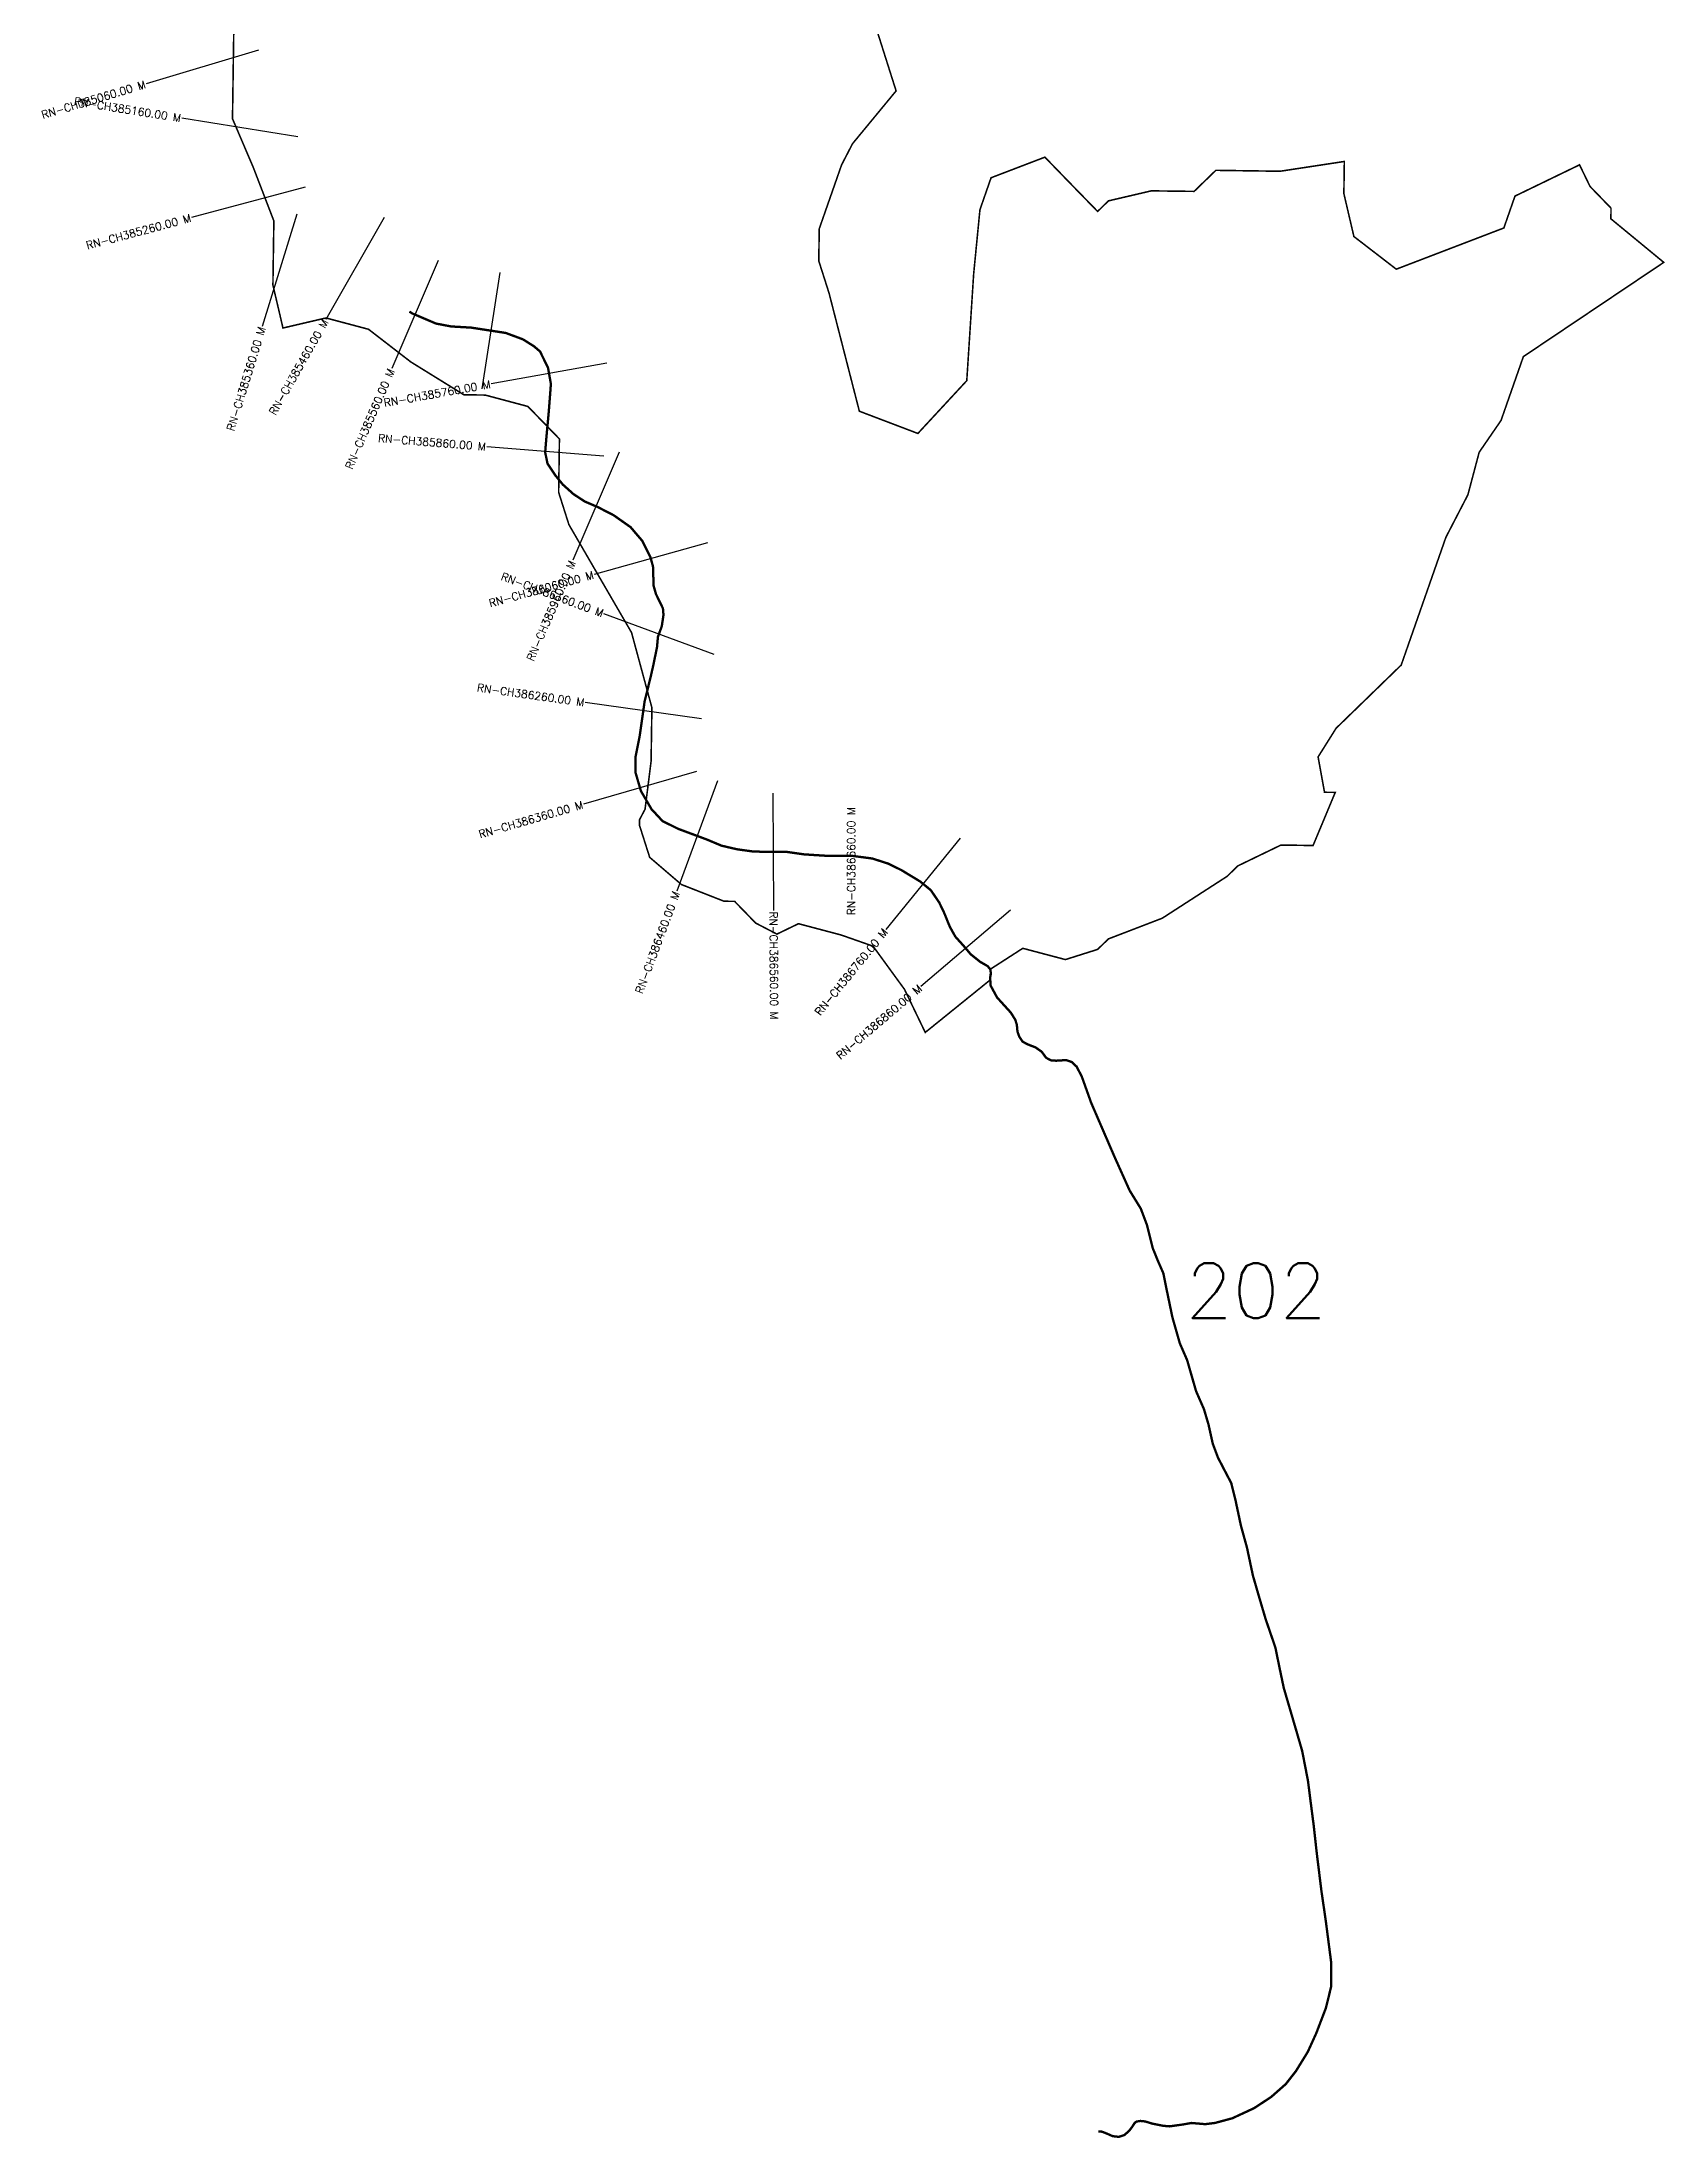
# Model space of a CAD drawing. Header units: metres. Extents: x 299786 to 302591, y 1951766 to 1957202.
# Drawn here: x 300520 to 302591, y 1951766 to 1954442 of the extents above; entities that cross this region are included whole.
import ezdxf
from ezdxf.enums import TextEntityAlignment as Align

# ---------------------------------------------------------------- set-up
doc = ezdxf.new("R2010")
doc.units = ezdxf.units.M
doc.header["$MEASUREMENT"] = 0
for name, color, linetype in [('CS', 134, 'Continuous'), ('CSMark', 6, 'Continuous'), ('NATURALLY PROTECTED', 3, 'Continuous')]:
    doc.layers.add(name, color=color, linetype=linetype)
doc.styles.get("Standard").update_dxf_attribs({"font": 'simplex.shx'})

msp = doc.modelspace()

# ---------------------------------------------------------------- linework, layer by layer
at = {"color": 6, "const_width": 2, "flags": 128}
msp.add_lwpolyline([(301583.7, 1954461.4), (301609.8, 1954379.1), (301554.2, 1954311.7), (301540.2, 1954284.6), (301511.7, 1954203.1), (301511.1, 1954162.1), (301524.2, 1954121), (301562.9, 1953970.2), (301637.6, 1953941.8), (301700, 1954009.2), (301704.4, 1954077.4), (301708.8, 1954145.6), (301716.8, 1954227.4), (301731, 1954268.2), (301799.7, 1954294.5), (301830.9, 1954262.3), (301867, 1954225.2), (301880.8, 1954238.7), (301935.6, 1954251.5), (301990.2, 1954250.8), (302017.9, 1954277.7), (302099.8, 1954276.5), (302181.9, 1954289), (302181.3, 1954248), (302194.1, 1954193.2), (302248.2, 1954151.5), (302385.5, 1954204.1), (302399.7, 1954244.8), (302482.1, 1954284.7), (302495.5, 1954257.1), (302522.3, 1954229.4), (302522.1, 1954215.8), (302589.6, 1954160.2), (302410.4, 1954039.9), (302381.9, 1953958.4), (302354, 1953917.8), (302339.6, 1953863.5), (302311.5, 1953809.2), (302254.5, 1953646.2), (302171.4, 1953565.5), (302148.4, 1953528.9), (302156.6, 1953483.8), (302170.3, 1953483.6), (302142, 1953415.8), (302101, 1953416.4), (302046, 1953389.8), (302032.2, 1953376.4), (301949.5, 1953323), (301880.8, 1953296.6), (301867, 1953283.2), (301825.9, 1953270.2), (301771.5, 1953284.6), (301730.1, 1953257.9), (301729.9, 1953244.2), (301647, 1953177.2), (301620.5, 1953232.2), (301580.4, 1953287.3), (301539.6, 1953301.6), (301485.2, 1953316), (301457.7, 1953302.7), (301430.6, 1953316.8), (301403.7, 1953344.5), (301390.1, 1953344.7), (301335.8, 1953366), (301295.3, 1953400.7), (301282.2, 1953441.8), (301282.3, 1953448.7), (301289.4, 1953462.2), (301297.1, 1953523.5), (301298.1, 1953591.8), (301272.1, 1953687.7), (301192.2, 1953825.4), (301179.1, 1953866.6), (301180.1, 1953934.8), (301139.8, 1953976.3), (301085.4, 1953990.8), (301058.1, 1953991.2), (300990.4, 1954033.1), (300936.4, 1954074.8), (300883, 1954089), (300882, 1954089.2), (300827.2, 1954076.4), (300823.5, 1954092.4), (300814.4, 1954131.2), (300815.6, 1954213.1), (300789.2, 1954281.8), (300762.8, 1954343.5), (300765.3, 1954514.2)], dxfattribs=at)
at = {"layer": 'CS'}
for p, q in [((300796.2, 1954431.1), (300652.5, 1954388)), ((300846.1, 1954320.5), (300698, 1954344.1)), ((300855.5, 1954256.3), (300710.6, 1954217.5)), ((300844.8, 1954221.8), (300800.8, 1954078.4)), ((300956.4, 1954217.5), (300882.1, 1954087.3)), ((301025.4, 1954162.5), (300966, 1954024.7)), ((301104, 1954147.2), (301081.2, 1953998.9)), ((301240.6, 1954031.5), (301093, 1954005.1)), ((301236.8, 1953912.8), (301087.3, 1953924.8)), ((301256.3, 1953917.8), (301197.2, 1953779.9)), ((301369, 1953802), (301224.5, 1953761.8)), ((301377.4, 1953659.6), (301236.7, 1953711.7)), ((301361.4, 1953577.4), (301212.8, 1953598.3)), ((301354.9, 1953510.4), (301210.9, 1953468.5)), ((301382, 1953498.3), (301329.8, 1953357.7)), ((301452.3, 1953482.7), (301453.3, 1953332.7)), ((301691.5, 1953425), (301596.8, 1953308.7)), ((301755.7, 1953333.2), (301641.5, 1953236))]:
    msp.add_line(p, q, dxfattribs=at)
at = {"layer": 'NATURALLY PROTECTED', "const_width": 3, "flags": 128}
msp.add_lwpolyline([(300988.6, 1954097.3), (300992.5, 1954094.9), (301022.5, 1954082.1), (301041.8, 1954078.4), (301067.4, 1954076.9), (301111.6, 1954070.1), (301133.6, 1954061.9), (301147.7, 1954053), (301155.3, 1954046.5), (301159.6, 1954037.8), (301165.5, 1954025.7), (301169.2, 1954005), (301166.5, 1953969.6), (301163.2, 1953934), (301161.9, 1953917.6), (301164.9, 1953903.3), (301174.8, 1953888.4), (301184.4, 1953876.6), (301198, 1953864.4), (301212.5, 1953854.9), (301228.7, 1953848), (301249.5, 1953837.3), (301270.9, 1953822.2), (301285.9, 1953804.6), (301296.2, 1953784), (301299.5, 1953772.1), (301300.3, 1953747.3), (301303.3, 1953736.8), (301312.2, 1953718.5), (301312.9, 1953710.1), (301310.7, 1953695.6), (301305.8, 1953682.2), (301304.6, 1953668.7), (301299.8, 1953645.5), (301296.4, 1953630.5), (301288.8, 1953599.7), (301282.6, 1953556.1), (301277.2, 1953529), (301277.3, 1953508.6), (301284.1, 1953485.4), (301297.7, 1953462.1), (301311.7, 1953447), (301331.9, 1953437), (301367.9, 1953423.6), (301387, 1953415.6), (301406.3, 1953411.1), (301426.1, 1953408.3), (301444.8, 1953407.6), (301469.1, 1953407.8), (301492.3, 1953404.5), (301520.7, 1953402.7), (301553.1, 1953402.7), (301579.5, 1953399.2), (301599.7, 1953392.7), (301616.4, 1953384.5), (301640.5, 1953369.9), (301654.1, 1953358.8), (301664.8, 1953343.1), (301671, 1953330.2), (301678.4, 1953312), (301685.4, 1953299.5), (301696.5, 1953287.1), (301705.1, 1953276.9), (301717, 1953267.4), (301726.7, 1953261.8), (301730, 1953257.7), (301730.8, 1953252.4), (301729.8, 1953247.3), (301730.5, 1953236.9), (301738.7, 1953221.8), (301756.3, 1953202.4), (301762, 1953193.2), (301763.9, 1953186.9), (301764.7, 1953178.3), (301767, 1953171.8), (301771.2, 1953165.5), (301777.6, 1953162), (301787.8, 1953158.1), (301795.7, 1953152.5), (301801.3, 1953144.8), (301807.5, 1953141.6), (301813.9, 1953141.1), (301826.7, 1953141.9), (301834.1, 1953139.4), (301840.2, 1953133.6), (301846.8, 1953120.9), (301858.8, 1953087.3), (301888.5, 1953018.6), (301907.9, 1952975.4), (301922.1, 1952952.3), (301930, 1952931.4), (301937.5, 1952901.5), (301943.5, 1952886.7), (301950.9, 1952869.7), (301955.7, 1952846), (301962.4, 1952813.8), (301971.9, 1952780.4), (301981.3, 1952758.8), (301992.6, 1952719.5), (302002.8, 1952696.1), (302008.5, 1952676.8), (302014, 1952652.1), (302020.7, 1952634.3), (302029.2, 1952617.9), (302037.6, 1952601.9), (302042.9, 1952580.5), (302049.9, 1952547.6), (302057.6, 1952519.7), (302065.2, 1952483.9), (302073.3, 1952455.9), (302081.5, 1952428.2), (302093.9, 1952392), (302098.7, 1952368.5), (302104.6, 1952340.4), (302119.5, 1952289.6), (302128.1, 1952260), (302135.5, 1952221.8), (302138.3, 1952199.6), (302142.9, 1952164.1), (302146.4, 1952132.2), (302152.6, 1952081.6), (302158.2, 1952043.3), (302164.9, 1951991.6), (302164.9, 1951958.4), (302158.2, 1951931.4), (302146, 1951899.5), (302135.2, 1951875.8), (302120.1, 1951851.3), (302107.2, 1951834.8), (302088.5, 1951818.3), (302066.7, 1951804), (302038.9, 1951791.1), (302017, 1951785.2), (302004.3, 1951783.6), (301986.9, 1951785.1), (301975.3, 1951783.1), (301959.1, 1951780.8), (301950.8, 1951781.5), (301936.4, 1951784.4), (301927.6, 1951787.1), (301921.5, 1951787.7), (301916.7, 1951786.9), (301914.4, 1951785.3), (301910.8, 1951779.7), (301907.3, 1951775.2), (301901.2, 1951769.7), (301894, 1951767.4), (301886.2, 1951768.3), (301879.6, 1951771.2), (301872.6, 1951774), (301867.8, 1951774.2)], dxfattribs=at)

# ---------------------------------------------------------------- texts
at = {"insert": (301979.1, 1952882.6), "char_height": 70, "attachment_point": 1}
msp.add_mtext_dynamic_manual_height_columns('202', width=95.172, gutter_width=1, heights=[0], dxfattribs=at)
at = {"layer": 'CSMark'}
for s, rotation, p in [('RN-CH385060.00 M', 16.6702, (300651.6, 1954387.7)), ('RN-CH385160.00 M', 350.9424, (300697, 1954344.3)), ('RN-CH385260.00 M', 15.0079, (300709.6, 1954217.2)), ('RN-CH385460.00 M', 60.2751, (300881.6, 1954086.4)), ('RN-CH385360.00 M', 72.9424, (300800.5, 1954077.5)), ('RN-CH385560.00 M', 66.6998, (300965.6, 1954023.8)), ('RN-CH385760.00 M', 10.1187, (301092, 1954004.9)), ('RN-CH385860.00 M', 355.3789, (301086.3, 1953924.9)), ('RN-CH386060.00 M', 15.5351, (301223.5, 1953761.6)), ('RN-CH385960.00 M', 66.8149, (301196.8, 1953779)), ('RN-CH386160.00 M', 339.6661, (301235.8, 1953712)), ('RN-CH386260.00 M', 351.9916, (301211.8, 1953598.4)), ('RN-CH386360.00 M', 16.2228, (301209.9, 1953468.3)), ('RN-CH386460.00 M', 69.6284, (301329.4, 1953356.8)), ('RN-CH386760.00 M', 50.8441, (301596.2, 1953307.9)), ('RN-CH386860.00 M', 40.3916, (301640.7, 1953235.4))]:
    msp.add_text(s, height=10, rotation=rotation, dxfattribs=at).set_placement(p, align=Align.MIDDLE_RIGHT)
for s, rotation, p in [('RN-CH386660.00 M', 90, (301552.5, 1953326.7)), ('RN-CH386560.00 M', 270.3895, (301453.3, 1953331.7))]:
    msp.add_text(s, height=10, rotation=rotation, dxfattribs=at).set_placement(p, align=Align.MIDDLE_LEFT)

doc.saveas('drawing.dxf')
